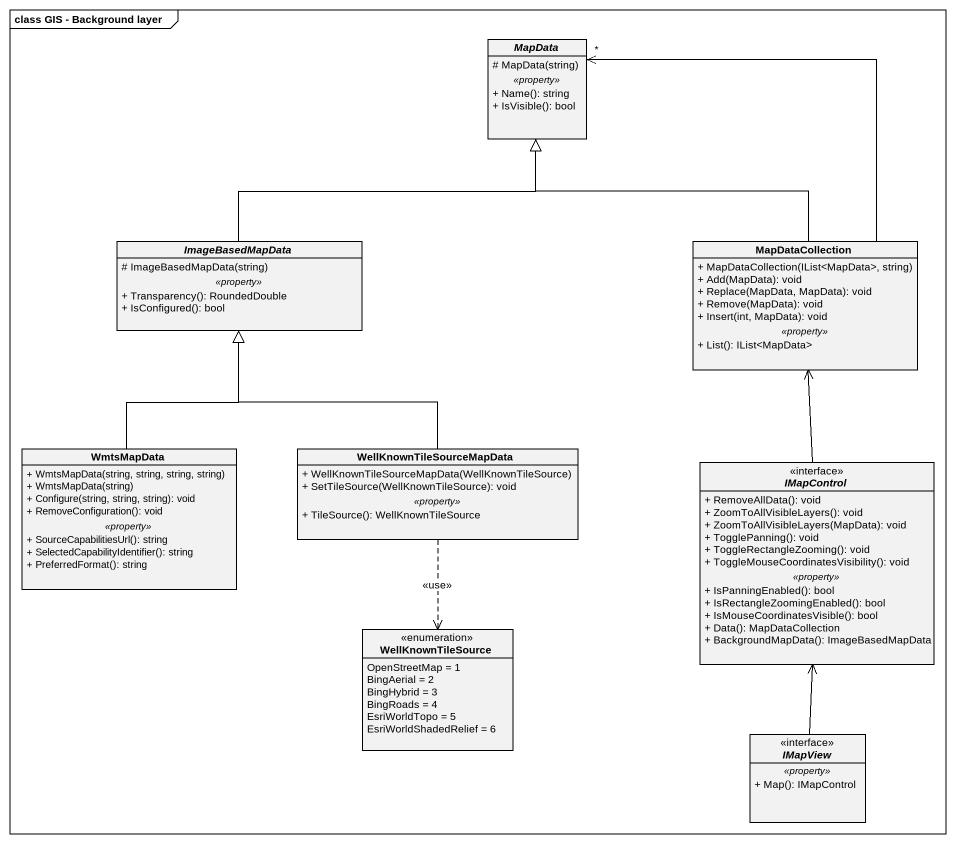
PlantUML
@startuml
mainframe class GIS - Background layer
hide circle
hide empty members
skinparam classAttributeIconSize 0
abstract class MapData {
  # MapData(string)
  .. <<property>> ..
  + Name(): string
  + IsVisible(): bool
}
abstract class ImageBasedMapData {
  # ImageBasedMapData(string)
  .. <<property>> ..
  + Transparency(): RoundedDouble
  + IsConfigured(): bool
}
class MapDataCollection {
  + MapDataCollection(IList<MapData>, string)
  + Add(MapData): void
  + Replace(MapData, MapData): void
  + Remove(MapData): void
  + Insert(int, MapData): void
  .. <<property>> ..
  + List(): IList<MapData>
}
class WmtsMapData {
  + WmtsMapData(string, string, string, string)
  + WmtsMapData(string)
  + Configure(string, string, string): void
  + RemoveConfiguration(): void
  .. <<property>> ..
  + SourceCapabilitiesUrl(): string
  + SelectedCapabilityIdentifier(): string
  + PreferredFormat(): string
}
class WellKnownTileSourceMapData {
  + WellKnownTileSourceMapData(WellKnownTileSource)
  + SetTileSource(WellKnownTileSource): void
  .. <<property>> ..
  + TileSource(): WellKnownTileSource
}
interface IMapControl {
  + RemoveAllData(): void
  + ZoomToAllVisibleLayers(): void
  + ZoomToAllVisibleLayers(MapData): void
  + TogglePanning(): void
  + ToggleRectangleZooming(): void
  + ToggleMouseCoordinatesVisibility(): void
  .. <<property>> ..
  + IsPanningEnabled(): bool
  + IsRectangleZoomingEnabled(): bool
  + IsMouseCoordinatesVisible(): bool
  + Data(): MapDataCollection
  + BackgroundMapData(): ImageBasedMapData
}
enum WellKnownTileSource {
  OpenStreetMap = 1
  BingAerial = 2
  BingHybrid = 3
  BingRoads = 4
  EsriWorldTopo = 5
  EsriWorldShadedRelief = 6
}
interface IMapView {
  .. <<property>> ..
  + Map(): IMapControl
}
ImageBasedMapData -up-|> MapData
MapDataCollection -up-|> MapData
MapDataCollection -up-> "*" MapData
WmtsMapData -up-|> ImageBasedMapData
WellKnownTileSourceMapData -up-|> ImageBasedMapData
WellKnownTileSourceMapData ..> WellKnownTileSource : <<use>>
IMapControl -up-> MapDataCollection
IMapView -up-> IMapControl
@enduml
